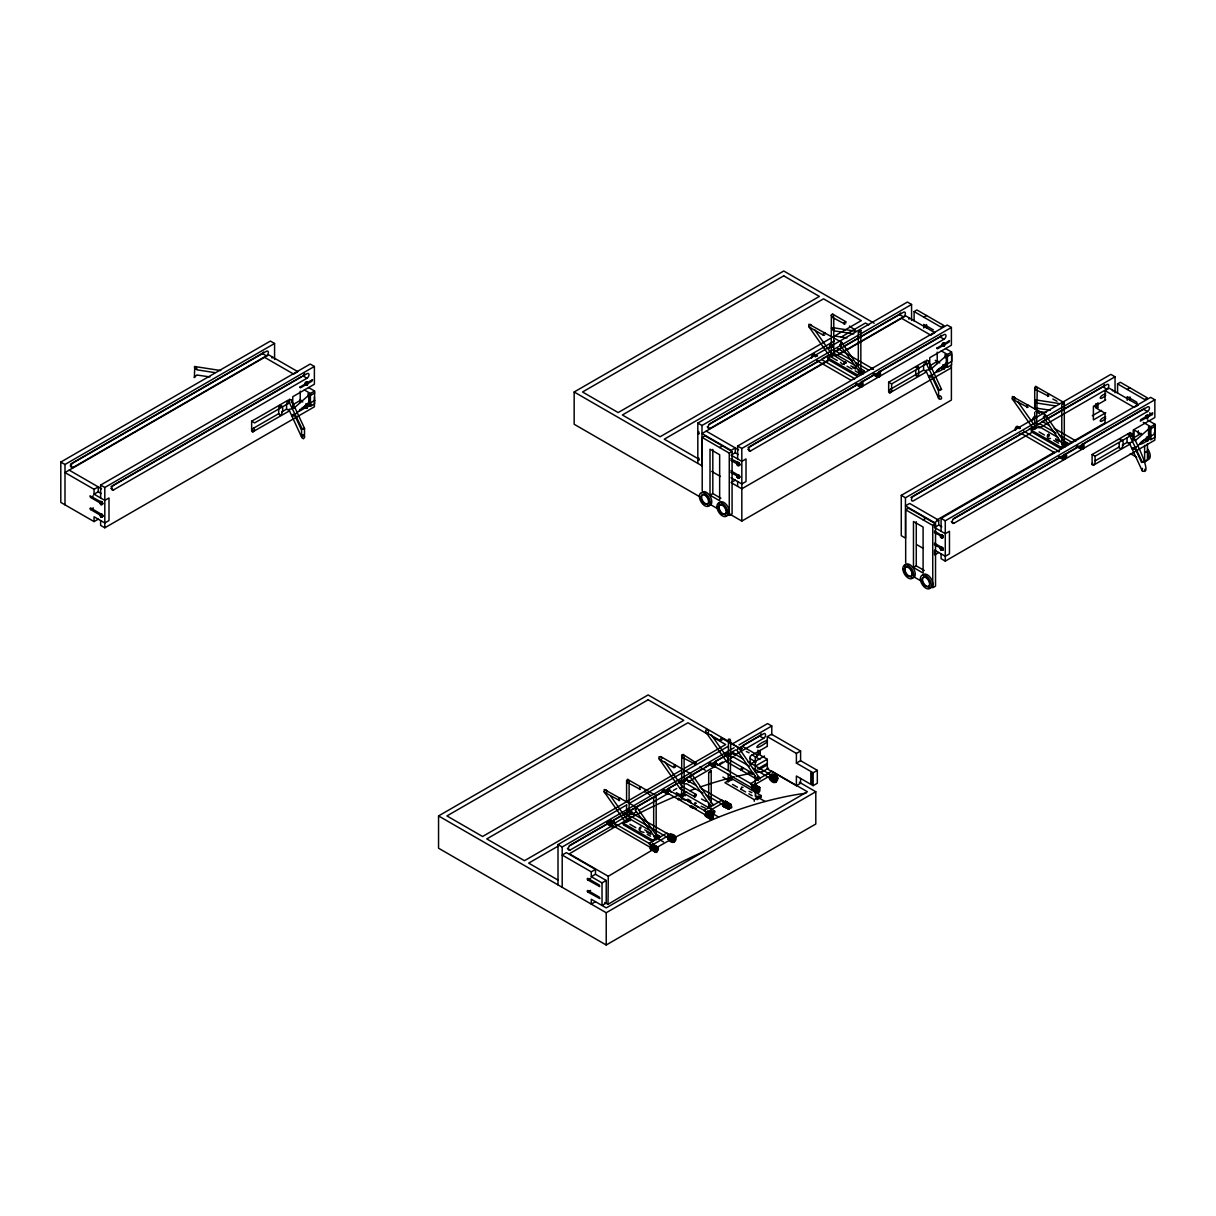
<?xml version="1.0" encoding="UTF-8"?>
<svg xmlns="http://www.w3.org/2000/svg" width="1216" height="1216" viewBox="0 0 1216 1216"><rect width="100%" height="100%" fill="white"/><g stroke="black" fill="none" stroke-linecap="round" stroke-linejoin="round"><path stroke-width="1.5" d="M604.762 902.485L608 904.354L608.274 876.28L653.691 849.224M825.299 333.792C824.889 329.962 821.21 336.391 824.57 335.114M1049.438 435.526C1048.146 431.315 1044.848 439.614 1050.487 438.474M626.59 801.511L626.59 780.748L627.441 779.304L656.169 795.674L656.184 837.277L655.971 836.395M681.629 797.407L681.735 754.969L683.103 754.498L696.327 762.994M728.202 770.488L728.506 739.161L730.01 739.237L730.694 741.274M756.291 798.106L755.835 794.914M833.553 355.467L831.242 357.002L831.379 314.64L832.747 314.169L845.698 321.647L845.865 323.015M1034.71 408.546L1034.71 387.767L1035.561 386.338L1064.289 402.694L1064.304 442.426M1063.757 445.634L1062.222 445.026L1062.1 442.624M614.08 826.105C609.125 830.346 613.031 817.866 614.946 823.551M631.818 814.173L632.776 813.063L633.688 815.404M655.394 852.234L655.394 848.631L658.023 847.096L658.327 850.014L656.23 852.401L650.332 848.722L652.126 844.466L653.448 844.451L653.995 845.941M668.678 793.638C663.313 795.872 669.682 784.563 669.91 791.251M670.67 834.115C680.914 834.556 674.53 848.662 668.116 839.07C666.474 836.836 670.958 831.638 671.597 835.787M673.375 842.247C671.202 840.986 673.178 836.122 675.625 836.942M707.15 816.62L705.538 816.27L705.538 813.732L707.636 811.33L709.019 812.987L708.685 811.756M715.692 766.262C710.114 770.366 715.783 757.264 716.498 764.347M709.87 817.79C713.944 805.889 715.023 824.676 709.87 817.79L705.28 815.146M725.678 801.162C744.785 813.489 711.679 807.454 726.362 801.694M728.399 809.294C726.21 808.032 728.202 803.168 730.649 803.989M753.738 789.716C749.01 790.613 754.513 780.718 755.607 786.098M756.458 790.886C760.532 778.985 761.611 797.787 756.458 790.886L751.883 788.242M772.266 774.258C783.028 775.018 775.398 789.184 769.546 778.711C768.269 775.854 773.695 771.932 773.148 776.629M774.987 782.405C772.814 781.128 774.79 776.279 777.237 777.085M859.514 385.457C863.588 373.555 864.667 392.342 859.514 385.457L856.459 383.694M877.648 376.778C879.943 361.38 884.397 385.32 873.073 374.133M1015.01 429.947C1014.676 428.26 1017.351 424.764 1018.43 427.348M1080.568 447.61C1084.642 435.708 1085.721 454.495 1080.568 447.61L1077.513 445.846M288.83 401.356L289.514 399.228L291.308 399.927L304.532 428.366L304.471 437.578L303.422 438.794L301.766 437.486L302.298 434.842M925.786 361.806L926.881 360.088L928.31 360.909L941.534 389.363L940.439 389.895M940.439 395.869C944.604 400.292 936.031 400.474 939.314 395.823M1142.462 462.43L1129.436 435.176L1129.983 432.531L1132.005 433.702C1131.929 433.762 1154.668 476.93 1142.219 470.79L1129.238 442.822M281.808 411.874L286.581 409.123L289.545 410.826L252.396 432.045L252.396 429.081M305.459 384.423L306.386 382.493M306.493 382.569L306.736 383.511M306.493 406.904L305.474 406.585M305.976 405.734L306.645 406.691M696.327 803.32L695.05 802.575L694.579 804.886M845.971 362.991L833.203 354.905M890.142 389.424L923.598 370.105L926.562 371.822L889.413 393.042L889.413 390.078M888.668 391.978L888.668 382.204L891.632 383.922L891.571 390.746L890.142 392.844M942.491 367.582C942.81 370.91 945.607 364.542 942.689 366.715M1122.277 445.178L1127.05 442.426L1130.014 444.129L1093.214 465.318L1092.166 464.71L1092.561 462.84M1092.12 464.299L1092.12 454.526L1095.084 456.228L1095.038 463.053L1093.594 465.15M1145.943 416.936C1146.156 419.322 1148.542 414.732 1146.262 416.267M1145.898 440.405L1145.943 439.888A1.687 0.973 -60 0 1 1147.874 438.535A1.687 0.973 -60 0 1 1146.901 441.21A1.687 0.973 -60 0 1 1145.806 439.812M1147.098 438.87L1146.019 440.45M100.882 502.77L101.734 502.284M102.235 503.895L102.22 502.558L89.984 495.9L90.577 497.435L100.411 503.105M102.737 515.751L100.67 516.937L99.834 514.794L101.308 514.11L102.478 515.554M650.651 845.698L648.903 843.509L665.152 834.13M668.876 791.038L669.925 790.43L670.974 792.239M737.884 462.764L736.835 464.527L737.671 465.546C743.842 463.722 731.85 459.937 730.877 458.721M737.96 463.98L738.735 463.266M737.899 475.122L736.85 476.885L738.507 477.842L739.404 476.231L737.656 475.274M737.899 476.125L738.75 475.623M739.237 464.892L739.161 463.874M739.495 477.113L738.811 475.76M715.464 764.134L716.513 763.526L717.562 765.35M768.071 774.014L769.12 773.406L770.169 775.23M853.252 378.906L854.833 378.754M941.062 535.694L942.491 535.572M941.351 547.443L941.792 549.845L943.008 548.37M941.108 547.793L942.278 549.814M942.704 537.198L942.613 536.195M942.978 536.803L934.329 532.623M942.719 549.009L934.329 544.722M1074.579 440.891L1076.16 440.754M655.272 837.277L656.382 839.724M710.296 804.323L711.39 806.77M756.884 777.434L758.419 780.094M863.147 374.011L841.791 342.38L808.898 324.186L808.792 326.526L829.798 356.41L832.367 354.342M1063.392 444.311L1064.927 446.971M196.551 375.182L194.378 377.507L194.758 366.518L220.78 370.546M1034.786 408.971L1035.53 399.882M625.662 821.195L626.787 819.538L626.27 822.107M656.169 838.918L635.269 810.054L637.123 807.667L604.246 789.473L604.139 791.814L625.146 821.697M710.661 806.071L690.293 777.1L692.102 774.714L713.549 805.494M757.249 779.182L736.881 750.211L738.735 747.81L721.362 737.975L720.07 739.936L721.772 740.286M861.475 374.65L839.937 344.782L841.791 342.38L841.153 343.368M1034.238 427.637L1033.266 428.716L1035.439 426.421M1064.547 445.755L1063.757 446.09L1043.389 417.088L1045.243 414.686L1012.366 396.507L1012.259 398.833L1033.266 428.716M281.474 405.87C284.802 407.694 280.592 419.778 279.148 413.759M281.671 406.296L280.197 407.147M1119.176 439.599L1120.65 438.733M1119.374 448.081L1119.374 447.23M1135.014 440.724L1133.966 439.675M675.564 766.49C675.275 761.596 671.612 770.062 675.397 766.855M696.251 795.918L695.978 794.398L682.009 786.342L664.863 761.946M742.839 769.029C742.915 764.332 738.629 771.841 742.459 769.713M668.724 837.079L669.454 835.635M684.152 781.797L685.839 779.061L687.511 779.851M812.288 356.835L813.291 355.194L814.31 355.665M706.146 814.279L707.15 812.638M730.74 754.893L733.294 751.974L733.932 754.862M752.734 787.39L753.738 785.734L754.756 786.22M1033.342 418.988L1034.36 417.346L1035.363 417.818M653.798 835.894L655.014 838.706M194.332 377.401L195.062 376.352M1036.655 408.713L1037.704 408.272L1036.655 409.762M305.459 383.07C304.426 387.326 309.305 381.079 305.657 382.782M305.535 383.405C306.158 387.889 308.758 379.331 305.307 383.39L305.307 384.484L307.04 385.077L307.861 382.949L306.964 382.432L305.307 384.484M306.143 407.755L305.322 406.342L306.63 405.186L305.474 407.36M710.174 813.018L712.09 811.619L710.661 814.097M943.646 343.383L942.324 344.371L942.719 345.754M943.753 344.508L942.81 343.961M942.658 344.174L942.476 345.405L944.042 346.074L944.878 343.946L943.403 343.246L942.324 344.371L943.145 345.557L944.072 343.626M1065.186 444.813L1064.547 443.414M1112.868 390.944L1112.275 390.093M1145.928 416.374C1144.469 419.338 1149.439 417.362 1147.281 415.598M1146.004 416.708L1146.019 417.924M1147.098 415.69L1145.776 416.693L1146.612 417.863L1147.524 415.735L1146.126 416.085M1145.943 439.326C1144.514 442.457 1149.47 440.222 1147.296 438.535M1146.019 439.66L1145.943 440.663M1145.943 440.876L1147.448 439.782L1146.794 438.839M629.903 814.203L631.56 812.957L668.846 834.48M832.398 344.402L830.026 344.903L829.388 348.521M684.927 781.25L686.356 779.897L696.297 785.612M731.515 754.346L732.944 752.993L742.9 758.723M1016.014 428.351L1015.74 429.886M100.381 502.269L102.022 502.269M101.551 503.743L101.551 502.162M101.065 504.002L102.478 503.758M100.396 514.626L101.08 514.079M101.566 516.101L102.159 515.25M736.85 476.885L738.325 475.091L737.656 476.049M739.009 477.599L739.237 476.474M613.898 823.688L632.031 812.987M688.697 782.45L688.317 780.581L686.888 780.186M666.505 833.583L667.508 833.264L668.526 834.754M721.514 800.63L722.532 800.31L723.55 801.785M752.157 786.068L750.515 783.651L768.375 773.346M941.351 535.648L942.37 535.754M942.689 536.834L941.838 536.91M286.778 401.797L289.347 400.307L288.07 403.621L254.615 422.925L251.651 421.222L251.651 430.996M305.718 406.159L305.55 407.147M861.566 372.856L861.734 371.29L860.548 371.412M655.424 837.277L655.637 839.055M923.795 362.778L926.364 361.304L925.072 364.602L891.632 383.922M728.916 778.939L727.487 780.201L727.882 781.645M942.491 367.004L942.734 368.706M942.674 367.11L942.339 368.418L944.057 369.01L944.878 366.882L942.917 366.472L943.236 368.95M757.036 796.814L757.036 798.532L758.51 797.681L758.51 795.963L757.036 796.814L765.168 801.511M1049.15 435.997L1048.694 434.249L1047.675 436.863M1063.544 444.311L1063.757 446.09M1146.034 439.782L1147.098 438.642M858.329 365.834L858.329 332.302L860.837 330.387L860.852 371.99M860.852 330.448L860.153 331.254M629.098 783.18L629.098 820.435L628.094 821.499M653.676 831.121L653.676 797.59L655.971 796.054M681.598 797.331L684.061 795.614M708.685 798.714L708.685 772.631L711.193 770.716L711.208 802.879M711.147 770.914L710.509 771.582M730.71 742.718L730.284 780.52M755.288 772.038L755.288 757.127L757.781 755.212L757.097 756.078M1036.518 428.26L1037.218 390.199M1061.796 443.734L1061.796 404.624L1064.289 402.694M1064.304 402.77L1063.286 403.834M606.982 792.072L605.735 792.817L604.139 791.814M1142.022 462.293L1144.788 461.867M833.644 316.844L832.261 317.315L831.242 315.461M858.648 370.302C859.043 376.945 859.727 369.588 862.798 372.263M684 757.173L682.617 757.644L681.598 755.79M815.039 355.619C814.568 351.956 810.631 356.106 811.619 358.203M830.163 345.876L831.166 344.918M724.234 802.97L724.234 805.448M770.594 776.431L771.613 775.474M291.308 402.785L291.536 400.398M928.31 363.782L928.553 361.38M1131.777 436.088L1132.005 433.702M1142.462 468.403L1142.219 470.79M738.325 748.509L738.735 747.81L760.182 779.03M1044.833 415.386L1045.243 414.686L1066.645 445.466M272.141 358.082L271.806 356.79M306.204 385.001L306.782 383.055L307.861 382.949M306.63 383.739L305.535 384.21M306.219 407.953L307.298 405.718L307.04 408.029L305.322 407.436L307.04 408.029M306.827 406.798L306.143 407.512L306.402 405.202L307.876 405.901M698.759 433.854L698.683 431.528M698.683 457.778L698.759 460.104M860.305 371.67L859.818 373.327M943.221 345.998L943.221 344.888C945.151 341.757 944.102 347.016 942.476 345.405M943.646 344.736L942.476 345.04M942.932 366.852L942.476 368.357L944.057 369.01M943.236 367.84L944.878 366.882M1127.49 434.598L1128.919 433.337L1129.968 433.945L1128.524 436.924L1095.084 456.228M1146.673 418.304L1147.25 416.358L1148.33 416.252L1147.509 418.38L1145.776 417.787M1146.278 439.219L1148.345 439.204L1147.509 441.332L1145.791 440.739L1147.098 438.474M1146.688 441.256L1147.266 439.31L1148.345 439.204M928.842 367.749L929.738 369.01M636.5 808.655L637.123 807.667L658.525 838.447M691.281 776.021L692.147 774.714L660.911 756.671L658.981 756.762L659.148 758.86L680.154 788.743L695.339 797.058M840.925 343.687L839.982 344.766M727.73 760.76L726.803 761.839L757.978 779.882M943.981 343.429L943.145 345.557L944.042 346.074M943.16 368.494L943.981 367.475C944.543 364.496 944.437 369.938 942.491 368.57M1147.752 416.07L1146.855 415.553L1147.509 418.38M1145.791 440.739L1147.448 438.687M636.014 809.278L635.436 809.962M691.038 776.325L690.338 777.1M818.748 360.818L816.65 361.654M836.35 350.664L834.602 351.667M635.77 812.151L632.487 814.036L632.32 812.334L630.815 812.014L629.082 815.389L624.492 812.759L625.009 814.142M715.342 765.639C713.23 767.904 713.427 762.493 715.57 763.268L754.482 785.734M833.568 337.106L833.568 336.178M305.794 382.964L306.63 382.402M305.809 405.916L307.314 405.734M908.99 319.23L908.808 317.786M742.429 748.494L741.167 749.041L729.205 742.14L728.202 740.286M100.487 502.056L101.369 502.071M101.977 504.26L102.372 502.877L100.654 504.564L99.834 502.436L100.73 501.919L100.73 503.014M100.487 514.429L102.281 515.994M102.646 516.101L100.837 516.131M738.994 465.242L739.389 463.858L738.492 465.485M737.671 465.546L739.662 464.983L739.237 463.539M941.336 535.07L940.302 536.834L941.944 537.791L942.841 536.165L941.944 537.791M942.446 537.548L941.123 537.867M940.956 547.717L942.035 547.504L942.978 549.161M735.118 755.714L734.905 753.677L733.157 753.099M293.862 408.211L309.29 394.744L310.399 395.458L314.731 392.966M293.862 415.492L309.229 402.07M930.878 369.193L946.23 355.771M930.878 376.489L946.23 363.067M1135.729 440.283L1149.758 428.047L1150.868 428.762L1155.2 426.269L1155.2 433.702L1150.868 436.21L1149.698 435.526M1134.33 448.795L1149.758 435.343M1014.919 399.441L1012.259 398.833M708.411 732.564C703.562 734.418 706.086 725.846 708.639 731.363M680.322 788.637L682.009 786.342M728.551 759.453L726.758 761.839L705.751 731.956M628.794 782.435L627.608 782.602L626.59 780.748M818.155 360.498L816.97 360.514M1021.774 433.61L1019.829 433.641M613.487 825.786C611.359 827.154 612.134 822.335 613.958 823.11L656.23 847.476M667.371 794.154L662.158 791.008L664.103 790.993M631.256 816.422L629.31 816.453M710.691 764.089L705.326 767.144M651.852 845.789L653.038 845.789M650.818 849.589L652.612 849.209L657.187 851.854M279.148 405.688L278.905 406.722M253.141 431.847L254.57 429.765L253.521 428.26M300.139 409.29L299.79 410.962L311.6 404.244M942.978 366.73L943.829 367.217L942.674 368.25M1048.694 396.249L1035.713 389.622L1034.71 387.767M1152.388 414.504L1152.722 412.817L1140.912 419.535L1140.319 421.07L1152.388 414.504L1149.591 412.893M695.582 764.271L682.617 757.644M1129.299 442.73L1132.157 442.122M654.846 797.058L653.691 797.666M1028.037 407.421L1012.989 399.532M859.18 331.998L858.466 332.378M709.536 772.327L708.715 772.707M626.255 820.268L569.346 853.814L608.274 876.28M608 904.354L653.433 877.298A565.106 326.268 -60 0 1 704.246 851.382M98.253 519.186L94.058 521.603L60.8 502.406L60.8 462.065L270.378 341.073L274.573 343.49L274.573 359.465M60.8 462.065L64.995 464.482L274.573 343.49M70.437 464.132L262.2 353.415A2.782 1.611 -60 0 0 263.598 351.956M72.99 467.506L266.395 355.832A2.782 1.611 -60 0 0 268.356 352.427A2.782 1.611 -60 0 0 266.395 351.287L72.99 462.946A2.782 1.611 -60 0 0 71.03 466.366A2.782 1.611 -60 0 0 72.99 467.506L70.194 465.88M100.624 497.967L100.624 485.062L310.202 364.055L314.382 366.472L314.382 384.226L292.752 396.72L292.752 405.931M94.058 489.334L98.253 486.917L98.253 491.766L94.058 494.182L94.058 489.334L64.995 472.553L268.782 354.905L297.844 371.686L293.649 374.102L264.586 357.322M100.624 485.062L104.804 487.479L314.382 366.472M90.577 497.435L93.374 495.824M111.051 486.522L301.188 376.747M113.605 489.881L307.01 378.222A2.782 1.611 -60 0 0 308.986 374.817A2.782 1.611 -60 0 0 307.01 373.677L113.605 485.336A2.782 1.611 -60 0 0 111.644 488.741A2.782 1.611 -60 0 0 113.605 489.881L110.808 488.27M99.834 502.436C102.296 500.43 104.12 505.066 100.654 504.564M100.411 502.254L101.794 502.026M102.402 514.87L90.577 507.938L89.923 508.546L90.577 509.519L93.374 507.908M101.475 504.488L102.372 503.971A1.687 0.973 60 0 0 101.065 501.6A1.687 0.973 60 0 0 100.29 503.226M251.651 421.222L288.07 400.201M304.319 389.941L310.399 393.452L314.594 391.035L314.594 403.94L310.399 406.357L305.839 403.727M309.29 394.744L309.229 402.222L310.399 402.906L314.731 400.398M293.193 404.533L300.914 400.064M101.49 516.861L102.235 514.915M253.141 428.427L278.616 413.714M100.67 516.937L102.387 516.344L102.387 515.234M301.781 408.333L308.332 404.548M100.624 520.554L100.624 525.388L104.804 527.805L314.382 406.813L314.382 397.13M699.078 496.386L574.165 424.262L574.165 391.993L783.742 271.001L874.137 323.198M830.209 338.55L660.09 436.772L622.364 414.99L823.551 298.832L861.278 320.614L833.477 336.665M834.389 340.982L664.286 439.189L698.729 459.07M840.94 337.197L865.473 323.03L868.756 324.93M697.817 463.387L697.817 423.062L907.394 302.054L911.574 304.471L911.574 320.446M697.817 423.062L701.997 425.478L911.574 304.471M709.095 424.171L818.9 360.772M822.183 358.887L827.093 356.045M835.286 351.318L841.852 347.533M845.12 345.633L899.217 314.412A2.782 1.611 -60 0 0 900.6 312.938M827.959 357.884L857.326 374.847L857.326 376.458L827.959 359.495L827.959 357.884L834.951 353.856L856.155 366.092M707.21 426.877L710.007 428.488L829.646 359.404M836.213 355.619L903.412 316.829A2.782 1.611 -60 0 0 905.373 313.424A2.782 1.611 -60 0 0 903.412 312.284L710.007 423.943A2.782 1.611 -60 0 0 708.031 427.348A2.782 1.611 -60 0 0 710.007 428.488M829.342 360.027L701.997 433.55L731.074 450.33L735.27 447.914L735.27 452.747L731.074 455.164L741.821 461.366L746.016 458.949L746.016 481.536L741.821 483.953L731.074 477.751M837.55 355.285L905.783 315.886L934.861 332.667L930.666 335.099M914.113 311.585L916.91 309.958L943.966 325.584L941.169 327.21L914.113 311.585L914.113 321.024M702.21 437.486L705.022 435.86L732.078 451.486L732.078 513.821L729.266 515.432L729.266 453.112L702.21 437.486L702.21 490.686M923.734 317.148L926.546 315.522M719.644 447.549L722.456 445.922M857.326 374.847L864.318 370.804L864.318 372.43M737.626 458.949L737.626 446.044L947.203 325.052L951.398 327.469L951.398 345.207L929.754 357.702L929.754 366.928M729.266 453.112L732.078 451.486M737.626 446.044L741.821 448.461L951.398 327.469M748.068 447.503L856.246 385.046M862.798 381.262L872.632 375.592M879.183 371.807L939.831 336.786A2.782 1.611 -60 0 0 941.23 335.327M750.622 450.878L944.026 339.218A2.782 1.611 -60 0 0 945.987 335.798A2.782 1.611 -60 0 0 944.026 334.658L750.622 446.333A2.782 1.611 -60 0 0 748.646 449.738A2.782 1.611 -60 0 0 750.622 450.878L747.825 449.251M736.835 464.527L736.835 463.418L739.039 463.25M736.835 463.418L738.31 462.718L739.556 463.965M737.413 463.25L738.811 463.007M888.668 382.204L925.072 361.182M736.85 475.79L738.918 475.806M941.321 350.922L947.416 354.449L951.611 352.017L951.611 364.922L947.416 367.354L942.841 364.709M737.428 475.608L739.404 475.851M930.21 365.514L937.931 361.061M738.507 477.842L739.404 476.231L739.404 477.326L737.671 477.918M731.074 482.6L735.27 480.168M710.007 495.186L719.644 500.749L719.644 454.738L710.007 449.175L710.007 495.186L712.819 493.574L720.845 498.21M945.334 365.545C932.246 370.85 934.42 376.215 946.975 366.183M951.398 367.794L741.821 488.802L731.956 483.102M728.673 513.471L741.821 521.071L951.398 400.064L951.398 364.572M1115.042 376.793L905.464 497.785L905.464 538.126L901.269 535.694L901.269 495.368L1110.846 374.376L1115.042 376.793L1115.042 392.768M910.906 497.435L1022.352 433.094M1028.918 429.309L1032.186 427.409M1042.021 421.724L1102.669 386.718A2.782 1.611 -60 0 0 1104.371 384.606M1063.574 447.154L1060.793 448.765L1031.411 431.817L1031.411 430.19L1034.208 428.579M1033.098 431.726L913.459 500.794A2.782 1.611 -60 0 1 911.483 499.67A2.782 1.611 -60 0 1 913.459 496.25L1106.864 384.59A2.782 1.611 -60 0 1 1108.825 385.73A2.782 1.611 -60 0 1 1106.864 389.135L1039.665 427.941M1105.055 390.625L1109.235 388.208L1138.313 404.989L1134.118 407.406L1105.055 390.625L1105.055 400.307M1117.565 383.891L1120.377 382.28L1147.433 397.906L1144.621 399.517L1117.565 383.891L1117.565 393.346M1105.709 393.878C1099.218 395.17 1097.607 402.374 1105.709 395.458M905.677 509.793L908.474 508.182L935.53 523.792L935.53 586.127L932.733 587.754L932.733 525.418L905.677 509.793L905.677 562.993M1105.754 399.897L1093.397 407.026L1093.397 419.93L1105.754 412.802M1127.186 389.454L1129.998 387.843M1092.287 415.735L1101.574 410.385M923.096 519.855L925.908 518.244M1105.709 416.89C1099.218 418.167 1097.607 425.372 1105.709 418.471M1031.411 430.19L1060.793 447.154L1067.77 443.126L1067.77 444.737M936.563 520.159L1054.454 452.094M1067.557 444.539L1105.207 422.788M941.093 531.27L941.093 518.35L1150.655 397.358L1154.85 399.775L1154.85 417.529L1133.221 430.023L1133.221 439.234M934.526 522.637L938.722 520.22L938.722 525.054L934.526 527.486L934.526 522.637L905.464 505.856L909.644 503.439L938.722 520.22M932.733 525.418L935.53 523.792M941.093 518.35L945.273 520.782L1154.85 399.775M799.353 782.238L815.799 791.738L815.799 824.007L606.222 944.999L438.55 848.206L438.55 815.936L648.128 694.929L731.956 743.341M953.162 518.867L1061.34 456.41M1066.25 453.583L1077.726 446.956M1084.277 443.171L1143.283 409.108L1147.478 411.525A2.782 1.611 -60 0 0 1149.454 408.12A2.782 1.611 -60 0 0 1147.478 406.98L954.074 518.639A2.782 1.611 -60 0 0 952.113 522.044A2.782 1.611 -60 0 0 954.074 523.184L1147.478 411.525M940.302 535.739L941.777 535.04L943.008 536.286M941.199 536.773A1.687 0.973 60 0 0 943.069 537.502A1.687 0.973 60 0 0 942.294 535.055A1.687 0.973 60 0 0 940.819 535.602L942.263 535.329M1092.12 454.526L1128.524 433.504M940.302 548.097L942.856 548.538L942.856 549.632L941.138 550.225L940.302 548.097L941.534 547.55L942.613 548.674M934.329 543.126L942.522 547.854A1.687 0.973 60 0 1 942.658 550.149A1.687 0.973 60 0 1 940.834 547.96L941.549 547.382M1143.253 422.362L1150.868 426.755L1155.063 424.338L1155.063 437.243L1150.868 439.66L1146.308 437.03M940.302 549.206L941.199 547.58M1132.111 438.718L1141.383 433.367M941.959 550.149L942.856 548.538M1095.19 460.803L1119.085 447.017M941.138 550.225L942.856 549.632M938.722 552.49L934.526 554.906L934.526 550.073L945.273 556.274L949.468 553.858L949.468 531.27L945.273 533.687L934.526 527.486M913.474 567.507L923.096 573.055L923.096 527.045L913.474 521.497L913.474 567.507L916.271 565.881L924.297 570.517M1148.573 437.046L1149.758 437.745L1149.758 427.394L1148.573 426.71L1148.573 437.046L1151.354 435.434M1150.427 436.909C1137.75 441.514 1135.151 449.707 1150.427 438.49M941.093 553.858L941.093 558.691L945.273 561.108L1154.85 440.116L1154.85 430.434M1144.621 452.717L1147.433 451.106M681.507 770.047L524.476 860.7L486.765 838.918L687.952 722.76L707.636 734.13M684.775 768.147L725.678 744.542L712.561 736.972M558.007 884.898L558.007 844.573L626.787 804.87M630.055 802.97L728.293 746.259M731.576 744.374L767.585 723.566L771.78 725.998L771.78 734.859M558.114 846.123L528.671 863.117L558.19 880.171M558.007 844.573L562.202 846.99L734.13 747.734M739.039 744.891L771.78 725.998M569.286 845.682L606.982 823.916M611.906 821.089L621.741 815.404M629.934 810.677L652.886 797.422M656.154 795.538L664.346 790.81M667.63 788.91L675.822 784.183M685.657 778.498L702.058 769.044M715.16 761.474L726.636 754.847M743.022 745.378L759.422 735.923A2.782 1.611 -60 0 0 760.395 735.042M735.741 749.877L570.198 845.454A2.782 1.611 -60 0 0 568.237 848.859A2.782 1.611 -60 0 0 570.198 849.999L612.818 825.39M739.024 747.992L763.602 733.795A2.782 1.611 -60 0 1 765.578 734.935A2.782 1.611 -60 0 1 763.602 738.34L735.741 754.422M639.038 810.251L668.542 793.227M673.466 790.385L676.734 788.485M688.21 781.873L714.43 766.734M719.355 763.891L722.638 761.991M767.311 746.32L767.311 736.638L771.506 734.221L800.584 751.002L800.584 760.684L817.319 770.351L817.319 783.256L813.139 785.673L796.389 776.006L796.389 785.688L800.584 783.271L800.584 778.422M718.884 765.092L727.001 760.395M730.254 758.526L733.506 756.641M623.291 823.171L652.673 840.134L652.673 841.746L623.291 824.782L623.291 823.171L630.283 819.143L651.502 831.379M767.372 740.24C754.695 744.846 752.096 753.038 767.372 741.821M767.144 746.411L750.135 756.23L750.135 763.602M750.591 764.043L764.499 756.002M727.7 781.098L724.903 782.709L754.285 799.672L761.262 795.629L761.262 797.24L757.066 799.672M756.322 765.563L767.144 759.316M757.553 768.922L767.372 763.253M759.179 769.561L767.372 764.834M761.961 771.993L768.512 768.208M591.28 871.842L595.475 869.425L595.475 874.258L606.222 880.46L606.222 903.047L602.026 905.464L602.026 882.892L591.28 876.675L591.28 871.842L562.202 855.061L566.398 852.629L595.475 869.425M767.311 736.638L796.389 753.418L800.584 751.002M767.433 773.665L771.78 771.157L807.409 791.738L606.222 907.896L591.28 899.262L591.28 904.111L595.475 901.679M652.673 840.134L659.65 836.091L659.65 837.702M721.787 800.234L703.927 810.555L705.569 811.756M591.28 876.675L595.475 874.258M587.799 879.928L599.746 886.601L599.26 884.974L587.799 878.347L587.13 878.97L587.799 879.928L590.596 878.317M708.654 811.239L723.277 802.803M755.242 784.35L768.238 776.842M652.004 845.135L668.253 835.757M796.389 753.418L796.389 763.101L800.584 760.684M710.478 813.565L714.674 811.148L714.674 812.759L711.877 814.37M602.026 882.892L606.222 880.46M587.799 892.027L599.868 898.594L599.26 897.058L587.799 890.446L587.13 891.054L587.799 892.027L590.596 890.416M796.389 763.101L813.139 772.768L817.319 770.351M438.55 815.936L606.222 912.73L815.799 791.738M656.974 847.37L666.824 841.806A599.458 346.104 -60 0 1 671.323 839.374M292.372 406.448L292.372 407.938M293.862 407.938L294.591 407.193L293.497 406.372M292.372 414.519C289.514 416.814 297.251 416.009 293.497 414.428M930.863 368.919L930.863 367.445M930.863 376.99L930.863 375.516M1132.841 439.751L1132.841 441.241M1132.841 447.822L1132.142 448.78L1133.966 449.388M1134.315 449.297L1135.06 448.567L1133.966 447.731M288.07 403.621L286.626 403.18M844.968 324.14L832.261 317.315M925.072 364.602L923.795 364.496M1035.181 426.451L1034.162 429.066M640.3 789.427L627.608 782.602M1038.935 423.791L1037.704 423.806M732.427 756.914L731.196 756.93M685.839 783.818L684.608 783.834M668.238 793.03L667.219 791.814L668.754 790.05L707.894 812.622M771.339 779.562L770.017 779.578M1093.382 406.235L1096.786 404.928M661.534 759.711L659.148 758.86M926.227 370.196L928.75 369.877M1131.473 436.346L1129.983 436.027M1036.67 389.667L1035.713 389.622M619.628 800.584L604.869 792.513M99.834 514.794L101.49 515.751M101.384 514.429L101.901 514.824M738.811 477.66L739.252 475.912M1057.023 450.543L1058.665 451.744M613.958 823.11L615.95 825.193M303.422 428.898L304.532 428.366L301.568 429.005L301.568 436.438M194.332 367.004L195.806 369.345L197.235 368.995M279.452 405.551L280.926 405.551M833.568 330.752L834.252 329.992M929.738 375.425L928.644 376.246L929.738 377.082M1036.655 402.906L1037.552 403.074M761.839 771.476L765.35 770.974M806.026 793.197L799.003 794.185A599.458 346.104 -60 0 0 675.822 837.003M831.182 356.79L830.437 355.741L831.653 354.008L814.507 329.612M943.19 345.8A1.687 0.973 -60 0 1 942.096 344.402A1.687 0.973 -60 0 1 944.163 343.14A1.687 0.973 -60 0 1 943.19 345.8L942.476 345.618M1146.642 418.122A1.687 0.973 -60 0 1 1145.548 416.723A1.687 0.973 -60 0 1 1147.615 415.446A1.687 0.973 -60 0 1 1146.642 418.122L1145.928 417.924M101.551 504.047L102.372 503.971A1.687 0.973 60 0 1 100.746 503.971M738.568 465.029L739.389 464.968M1120.65 440.45C1124.025 437.456 1123.918 448.643 1120.65 448.522M939.314 390.093L925.984 362.87M302.298 429.111L288.967 401.873M1063.894 459.435C1066.28 459.511 1068.089 454.404 1065.307 453.948C1059.182 456.258 1068.697 464.314 1058.634 456.258M724.265 806.649L723.429 806.466M669.241 839.602L668.405 839.42M730.71 779.973L728.217 781.888L728.202 774.273M629.098 820.435L626.605 822.35L626.59 805.296M698.106 433.474L698.926 433.55M698.106 459.739L698.926 459.8M739.054 477.523L738.082 477.356M942.263 537.457L941.534 536.925M941.853 547.732L941.686 549.1L942.689 548.796M833.629 327.788L855.942 331.238M833.872 330.813L853.769 333.883M834.252 335.95L846.914 337.911M1037.081 400.11L1059.394 403.56M1037.324 403.119L1055.412 405.916M1037.75 408.363L1050.366 410.233M1038.555 411.388L1046.003 412.528M196.855 369.816L214.943 372.628M197.296 375.075L209.912 376.93M194.758 366.518L196.551 367.749M810.403 327.53L808.792 326.526M1064.638 443.566L1066.25 444.57M758.13 776.69L759.742 777.693M941.534 389.363L938.57 389.986L938.57 397.419M291.688 408.819L288.83 409.427L301.766 437.486M845.698 321.647L844.223 322.498L844.223 324.216M845.698 361.988C842.946 362.216 844.238 366.806 840.499 362.398M890.887 389.226L891.632 390.275M757.781 755.212L742.642 746.472L741.167 747.323L741.167 749.041M696.054 761.976L694.579 762.827L694.579 764.545M927.276 364.146L926.227 363.341M695.978 794.398L694.427 795.158L694.534 797.042M738.066 462.87L738.902 463.448M739.237 465.12L739.237 464.117M918.247 366.67L915.724 367.278L917.198 368.144L918.688 367.278L918.627 375.577L916.15 375.957M1055.61 438.839L1058.361 440.101M850.774 365.91L854.909 367.794M749.102 791.358L751.853 792.619M701.13 806.238L705.265 808.123M650.241 833.082L644.738 829.905M832.443 327.727L831.334 327.986L832.443 329.992M1035.576 416.389L1033.478 417.225L1032.673 420.356M713.959 767.266L708.746 764.119L713.29 766.202M711.983 803.685L713.154 804.597M1056.081 439.782L1059.045 441.347M852.629 367.475L855.593 369.041M748.098 772.114L752.537 774.47M701.51 799.018L705.949 801.374M646.486 831.972L650.925 834.328M1102.669 386.718L1106.864 389.135M1147.433 415.735L1148.33 416.252M1146.354 415.842L1147.25 416.358M1147.433 416.83L1148.33 417.346M1145.776 416.693L1146.673 417.21M1147.448 419.946L1155.063 424.338M1154.03 425.585L1155.2 426.269M1154.03 433.018L1155.2 433.702M1095.54 404.29L1096.695 404.974M1141.733 434.386L1134.118 429.993L1134.118 438.064M1146.369 438.794L1147.266 439.31M1147.448 439.782L1148.345 440.298M1145.791 439.63L1146.688 440.146M1146.612 440.815L1147.509 441.332M933.371 329.901L923.734 324.338L923.734 328.016M939.831 336.786L944.026 339.218M899.217 314.412L903.412 316.829M901.588 318.303L930.742 335.145M944.878 343.946L943.403 343.246L944.224 343.566M942.902 343.52L943.798 344.052M943.981 344.523L944.878 345.04M942.339 344.554A1.687 0.973 -60 0 0 943.434 345.952A1.687 0.973 -60 0 0 944.406 343.277A1.687 0.973 -60 0 0 942.339 344.554L943.221 344.888M1130.302 453.583L1136.656 457.262M945.516 348.506L951.611 352.017M946.246 355.786L947.416 356.455L951.748 353.947L951.748 361.395L947.416 363.888L946.23 363.219M945.106 364.739L946.306 365.423L946.306 355.087L945.106 354.388L945.106 357.838M1042.918 421.846L1049.408 425.6M1054.272 428.397L1075.339 440.572M935.241 360.316L939.801 362.961M943.403 366.183L944.3 366.7M942.917 366.472L943.814 366.989M943.981 367.475L944.878 367.992M1039.817 423.791L1056.02 433.154M1059.273 435.024L1072.238 442.518M1077.574 446.47L1082.422 449.084M1077.361 446.637L1081.951 449.266M1076.525 446.454L1081.495 449.282M1057.981 437.471L1038.403 426.162L1038.403 427.774M1062.875 440.298L1067.77 443.126M1039.057 431.893L1044.438 434.994M1053.755 440.359L1058.65 443.186M1017.199 426.375L1020.254 428.138M1016.758 426.558L1019.798 428.321M1016.302 426.907L1019.358 428.67M1023.69 431.072L1059.364 451.668M1022.215 433.96L1054.637 452.686M1063.301 458.356L1058.923 456.608L1063.514 459.253M1059.972 456.623L1063.027 458.386M809.537 327.226L823.49 335.282M837.839 348.597L873.514 369.193M830.026 344.903L833.082 346.666M829.677 345.496L832.717 347.259M834.738 350.542L852.568 360.848M855.821 362.718L868.786 370.211M874.061 373.54L877.101 375.288M874.122 374.163L878.484 376.96M873.468 374.315L878.043 376.96M861.05 368.919L864.318 370.804M832.337 357.686L837.246 360.514M847.035 366.168L851.93 368.995M855.182 370.88L860.077 373.707M814.173 354.069L817.578 355.999M813.747 354.069L816.802 355.832M813.291 354.251L816.346 356.014M821.864 359.693L854.286 378.419M812.85 354.586L815.906 356.349M812.425 355.072L815.48 356.835M817.137 360.711L851.185 380.365M858.314 385.168L861.369 386.931M856.52 384.317L859.575 386.08M856.307 384.484L860.882 387.129M855.866 384.484L860.442 387.129M951.277 521.573L954.074 523.184M901.269 495.368L905.464 497.785M938.722 525.054L941.792 526.832M934.329 531.042L942.856 536.074M916.758 544.646L923.218 548.386M706.192 431.118L738.583 449.829M735.27 452.747L738.34 454.526M730.877 460.317L737.428 464.102M730.877 470.82L739.237 475.684M913.626 576.718L921.591 581.324M730.877 472.401L737.428 476.186M574.165 391.993L702.377 466.017M711.694 471.398L720.45 476.459M710.174 504.412L718.124 509.002M307.01 378.222L302.814 375.805A2.782 1.611 -60 0 0 304.532 373.677M262.2 353.415L266.395 355.832M306.386 382.25L307.283 382.766M305.9 382.538L306.782 383.055M306.964 383.542L307.861 384.058M305.307 383.39L306.204 383.906M306.143 384.56L307.04 385.077M308.499 387.524L314.594 391.035M308.104 403.758L309.29 404.442L309.29 394.09L308.104 393.406L308.104 396.857M299.744 400.201L302.784 401.964M305.9 405.49L306.797 406.007M306.979 406.478L307.876 406.995M305.322 406.342L306.219 406.858M759.422 735.923L763.602 738.34M759.042 753.175L760.228 753.859L760.228 750.409M751.686 754.726L759.909 759.468M706.481 732.655L720.45 740.711M749.542 758.328L756.109 762.113M796.389 785.688L767.311 768.907L767.311 759.225L757.933 753.814L757.933 750.12M771.826 774.273L777.526 777.45M773.148 775.306L777.723 777.951M771.339 774.455L775.914 777.1M773.209 775.93L777.784 778.574M747.764 761.52L775.443 777.465M770.412 775.337L774.987 777.982M770.017 775.975L774.607 778.605M769.728 776.659L774.303 779.304M769.546 777.389L774.121 780.034M726.104 752.902L729.159 754.665M733.309 756.914L749.512 766.278M752.765 768.147L770.594 778.453M769.47 778.088L774.06 780.733M726.165 753.479L729.22 755.242M772.859 780.444L775.914 782.207M769.546 778.711L774.121 781.356M726.347 753.95L729.661 756.048M769.728 779.213L775.443 782.39M730.147 760.334L754.072 774.151M754.665 784.426L759.939 787.603M754.224 784.426L758.799 787.071M753.738 784.624L758.586 787.238M753.251 784.989L757.842 787.634M752.81 785.506L757.386 788.15M752.415 786.129L757.006 788.774M710.266 762.614L713.321 764.378M752.126 786.828L756.702 789.473M710.098 763.298L713.138 765.062M751.944 787.558L756.519 790.187M714.081 766.141L751.382 787.679M710.038 763.937L713.093 765.7M710.098 764.53L713.138 766.293M751.944 788.865L756.793 791.479M753.251 789.914L756.306 791.677M709.019 764.454L713.594 767.098M752.126 789.382L757.386 792.558M761.262 795.629L731.895 778.681L731.895 780.292M722.912 777.13L727.791 779.942M732.549 784.396L737.443 787.223M740.711 789.108L745.606 791.935M748.874 793.82L752.142 795.705M659.893 759.559L673.846 767.615M725.238 801.162L730.938 804.338M731.135 804.855L726.621 802.834M724.751 801.359L729.326 804.004M701.176 788.424L723.87 801.526M724.265 801.724L728.84 804.369M723.824 802.241L728.399 804.886M723.429 802.864L728.004 805.509M723.14 803.563L727.715 806.208M722.958 804.293L727.533 806.938M686.721 783.818L702.924 793.182M706.177 795.051L724.006 805.342M722.882 804.977L727.472 807.622M724.751 806.451L729.326 809.096M679.744 780.854L682.799 782.618M722.958 805.6L727.533 808.245M680.033 781.189L683.438 783.119M723.14 806.117L728.84 809.294M714.674 811.148L685.307 794.185L685.307 795.796M676.324 792.634L681.203 795.446M687.709 799.201L690.946 801.07M710.448 812.334L718.58 817.03M708.077 811.315L713.351 814.507M707.636 811.33L712.211 813.975M707.15 811.513L713.534 815.009M685.961 799.9C682.617 801.086 678.209 793.866 682.83 794.899M688.104 801.146L691.342 803.016M695.75 805.554L699.018 807.439M706.663 811.878L711.254 814.522M706.222 812.394L710.798 815.039M705.827 813.033L710.418 815.662M663.678 789.518L666.733 791.282M705.538 813.732L710.114 816.362M681.583 800.098L678.315 798.213L678.315 799.824M691.372 805.752L696.266 808.579M663.51 790.187L666.55 791.95M705.356 814.446L709.931 817.091M667.493 793.045L706.405 815.51M663.45 790.841L666.49 792.604M663.662 791.327L666.702 793.09M689.746 806.421L692.998 808.306M663.51 791.418L666.55 793.182M705.356 815.769L710.205 818.383M706.663 816.802L711.254 819.447M705.538 816.27L710.798 819.462M69.19 470.136L101.566 488.832M98.253 491.766L101.323 493.529M94.058 494.182L104.804 500.384L108.999 497.967L108.999 520.554L104.804 522.971L94.058 516.77L94.058 521.603M628.626 810.069L631.682 811.832M670.214 834.115L675.929 837.292M628.216 810.069L631.256 811.832M671.536 835.164L674.576 836.927M669.727 834.313L674.302 836.958M627.76 810.251L630.815 812.014M669.241 834.678L673.831 837.322M627.304 810.601L630.359 812.364M668.8 835.194L673.375 837.839M668.405 835.818L672.995 838.462M668.116 836.517L672.691 839.162M667.934 837.246L672.509 839.891M631.697 816.772L668.982 838.295M667.873 837.93L672.448 840.575M624.553 813.337L627.608 815.1M669.727 839.405L674.302 842.05M667.934 838.554L672.509 841.198M668.116 839.07L673.831 842.247M656.397 834.206L659.65 836.091M90.577 509.519L100.411 515.204M657.05 838.219L663.556 841.974M629.842 824.22L635.846 827.686M639.555 829.829C644.738 823.171 633.08 830.346 643.994 832.398M647.262 834.282L650.53 836.167M653.068 844.269L658.327 847.461M611.025 820.238L614.718 822.502M652.612 844.284L657.187 846.929M610.614 820.238L614.886 822.974M652.126 844.466L658.51 847.962M651.198 845.348L655.774 847.993M609.292 821.241L612.347 823.004M608.927 821.818L611.982 823.582M650.818 845.986L655.394 848.631M608.654 822.472L611.709 824.235M650.514 846.686L655.09 849.33M606.951 822.259L611.542 824.904M614.779 826.758L654.907 850.045M606.89 822.913L611.481 825.558M650.271 848.099L654.846 850.744M606.951 823.49L611.542 826.135M652.126 849.574L655.181 851.337M607.134 823.962L611.709 826.606M650.332 848.722L656.23 852.401M650.514 849.224L655.774 852.416M567.416 848.388L570.198 849.999M1035.652 411.236L1039.604 413.683M1056.978 401.234L1052.858 399.015M849.406 326.055L854.909 329.886M749.102 752.795L746.35 751.534M705.265 770.214L699.762 767.038M646.122 792.3L650.241 795.173M942.704 547.99L942.522 547.854A1.687 0.973 60 0 0 940.834 547.96M101.308 516.238L102.235 516.481L102.539 515.067M1036.199 386.475L1037.218 388.345M1063.286 442.457L1064.091 443.414M832.747 314.169L833.705 315.567M683.103 754.498L684.061 755.911M628.094 779.456L629.098 781.31M1014.007 396.659L1015.147 398.24M810.555 324.338L811.543 325.478M660.911 756.671L662.051 758.267M605.887 789.625L607.027 791.221M303.422 434.872L304.532 437.061M1047.675 396.522L1047.888 394.501L1049.469 394.638M844.223 364.542L844.694 362.246L845.986 362.854M741.167 789.366L741.638 787.071L742.961 787.482M639.555 789.503L639.768 787.466L641.303 787.314M1026.958 407.588L1027.049 405.399L1028.706 405.414M721.878 738.082L722.258 738.857M618.838 800.569L618.929 798.365L620.586 798.38M658.13 837.55L656.108 836.562L657.202 837.11M715.57 763.268L715.874 764.104M668.982 790.157L669.286 790.993M631.56 812.957L631.758 814.006M941.199 548.69L942.035 549.708M1035.53 401.903L1034.786 400.307M1017.959 401.934L1034.041 424.794M711.451 735.042L728.597 759.438M610.903 796.419L626.985 819.295M941.366 535.846L941.944 536.682M941.108 536.773L942.248 537.609L942.932 536.499M941.382 548.203L941.959 549.054M737.914 463.524L738.492 464.375M737.93 475.897L738.507 476.748M100.898 502.542L101.475 503.394M860.426 370.713L860.791 371.549M710.782 811.042L711.147 811.878M873.088 369.102L871.644 367.84L871.158 368.919M1134.574 447.275L1141.642 462.536M931.106 374.969L938.19 390.214M925.786 370.5L938.767 398.483M294.105 413.972L301.173 429.233M306.979 405.384L306.645 407.466L305.231 407.223M1037.218 427.454L1034.725 429.385L1034.71 412.315M1144.788 469.315L1144.986 470.364M1150.868 426.755L1150.868 439.66M1147.433 443.764L1147.433 460.226L1144.621 461.852L1144.621 445.39M1138.313 430.798L1138.313 434.021M1136.823 405.886L1136.823 402.207L1127.186 396.644L1127.186 400.322M1129.998 396.872L1129.998 400.55M1127.05 437.654L1127.05 442.426M1119.176 442.822L1119.176 447.655M1105.055 422.894L1105.055 413.212L1095.677 407.801L1095.677 404.107M1097.972 402.663L1097.972 407.846L1096.786 407.147L1096.786 403.712M1060.793 447.154L1060.793 448.765M947.416 354.449L947.416 367.354M945.273 520.782L945.273 561.108M937.217 352.169L937.217 363.554M926.546 324.55L926.546 328.244M923.598 365.347L923.598 370.105M916.271 521.71L916.271 565.881M915.724 370.515L915.724 375.349M833.766 317.893L833.766 355.148M813.139 772.768L813.139 785.673M755.288 775.762L755.288 786.934M755.288 790.658L755.288 796.252M754.285 799.672L754.285 801.283M741.821 448.461L741.821 521.071M737.747 475.274L737.747 476.368M737.626 481.536L737.626 486.385M712.819 449.403L712.819 493.574M711.208 808.549L711.208 812.334M708.685 802.438L708.685 808.032M701.997 425.478L701.997 465.804M684.122 758.222L684.122 795.477M644.738 790.78L644.738 791.996M630.283 819.143L630.283 820.754M606.222 912.73L606.222 944.999M562.202 846.99L562.202 887.315M310.399 393.452L310.399 406.357M300.215 391.172L300.215 402.572M286.581 404.35L286.581 409.123M278.707 407.907L278.707 414.367M104.804 487.479L104.804 527.805M100.73 514.277L100.73 515.386M64.995 464.482L64.995 504.822M627.897 819.341A599.458 346.104 -60 0 1 654.862 805.585M656.549 804.794A599.458 346.104 -60 0 1 686.675 791.95M690.004 790.689A599.458 346.104 -60 0 1 694.99 788.865M699.96 787.102A599.458 346.104 -60 0 1 734.403 776.933M736.258 776.492A599.458 346.104 -60 0 1 752.81 772.981M756.458 772.327A599.458 346.104 -60 0 1 760.091 771.719M100.411 515.052A1.687 0.973 60 0 1 101.521 513.912A1.687 0.973 60 0 1 102.722 516.298A1.687 0.973 60 0 1 101.004 516.207M100.305 515.584A1.687 0.973 60 0 1 101.08 513.958A1.687 0.973 60 0 1 102.509 516.329A1.687 0.973 60 0 1 100.761 516.344M100.411 502.679A1.687 0.973 60 0 1 101.414 501.494A1.687 0.973 60 0 1 102.737 503.713A1.687 0.973 60 0 1 101.278 504.138M761.125 733.795A2.782 1.611 -60 0 1 760.806 734.449M1144.271 408.226A2.782 1.611 -60 0 1 1143.8 408.728M940.576 535.739A1.687 0.973 60 0 1 942.05 535.192A1.687 0.973 60 0 1 942.826 537.639A1.687 0.973 60 0 1 940.956 536.925M904.582 566.261A7.676 4.423 60 0 1 913.657 568.693A7.676 4.423 60 0 1 911.225 577.782M912.015 571.246A5.335 3.086 60 0 1 909.735 576.308A5.335 3.086 60 0 1 904.978 569.346A5.335 3.086 60 0 1 909.735 567.887M910.632 568.845A5.335 3.086 60 0 1 911.422 569.985M922.686 575.198A7.676 4.423 60 0 1 931.684 579.728A7.676 4.423 60 0 1 928.781 587.921M929.586 585.732A5.335 3.086 60 0 1 924.008 583.802A5.335 3.086 60 0 1 923.643 577.053M925.33 576.901A5.335 3.086 60 0 1 929.586 581.385M1147.114 451.425A7.676 4.423 60 0 1 1144.682 460.499M1147.539 448.886A7.676 4.423 60 0 1 1147.539 459.739M737.565 476.444A1.687 0.973 60 0 1 738.325 474.802A1.687 0.973 60 0 1 739.754 477.174A1.687 0.973 60 0 1 738.006 477.189M737.55 464.071A1.687 0.973 60 0 1 738.218 462.414A1.687 0.973 60 0 1 739.754 464.573A1.687 0.973 60 0 1 738.294 465.12M737.504 464.603A1.687 0.973 60 0 1 737.778 462.536A1.687 0.973 60 0 1 739.51 464.588A1.687 0.973 60 0 1 738.051 465.257M701.662 492.754A7.676 4.423 60 0 1 710.676 497.268A7.676 4.423 60 0 1 707.773 505.461M718.686 504.093A7.676 4.423 60 0 1 727.761 506.525A7.676 4.423 60 0 1 725.329 515.599M726.499 512.59A5.335 3.086 60 0 1 721.878 513A5.335 3.086 60 0 1 719.218 506.13A5.335 3.086 60 0 1 723.839 505.719M724.736 506.677A5.335 3.086 60 0 1 726.499 510.34M698.531 460.347A1.687 0.973 -60 0 1 698.577 458.934M698.531 434.082A1.687 0.973 -60 0 1 698.577 432.683M655.698 849.878C657.294 854.301 658.479 844.436 655.698 849.878M673.299 839.724C674.895 844.132 676.081 834.282 673.299 839.724M710.722 816.924C712.302 821.347 713.503 811.482 710.722 816.924M728.323 806.77C729.904 811.178 731.09 801.329 728.323 806.77M757.31 790.02C758.906 794.443 760.091 784.578 757.31 790.02M774.911 779.866C776.492 784.29 777.693 774.425 774.911 779.866M860.366 384.59C861.946 389.014 863.132 379.149 860.366 384.59M877.967 374.437C879.548 378.845 880.734 368.995 877.967 374.437M1063.818 456.912C1065.414 461.32 1066.599 451.47 1063.818 456.912M1081.419 446.743C1083 451.166 1084.201 441.302 1081.419 446.743M299.774 387.205L300.443 387.828L311.919 381.201L312.512 379.666L299.774 387.205M936.791 348.186L937.46 348.81L948.921 342.182L949.514 340.647L936.791 348.186M737.641 463.114L737.732 464.01L737.641 463.114M783.742 275.85L582.54 391.993L618.169 412.574L819.371 296.415L783.742 275.85M648.128 699.778L446.941 815.936L482.57 836.502L683.757 720.343L648.128 699.778M812.03 773.406L810.829 772.722L810.829 783.074L812.03 783.758L812.03 773.406M306.189 407.77A1.687 0.973 -60 0 0 307.162 405.095A1.687 0.973 -60 0 0 305.094 406.372A1.687 0.973 -60 0 0 306.189 407.77M306.432 407.907A1.687 0.973 -60 0 0 307.405 405.232A1.687 0.973 -60 0 0 305.338 406.509A1.687 0.973 -60 0 0 306.432 407.907M306.174 384.818A1.687 0.973 -60 0 0 307.162 382.143A1.687 0.973 -60 0 0 305.079 383.42A1.687 0.973 -60 0 0 306.174 384.818M306.417 384.955A1.687 0.973 -60 0 0 307.39 382.295A1.687 0.973 -60 0 0 305.322 383.557A1.687 0.973 -60 0 0 306.417 384.955M1146.658 441.058A1.687 0.973 -60 0 0 1147.63 438.398A1.687 0.973 -60 0 0 1145.563 439.66A1.687 0.973 -60 0 0 1146.658 441.058M1146.886 418.258A1.687 0.973 -60 0 0 1147.858 415.583A1.687 0.973 -60 0 0 1145.791 416.86A1.687 0.973 -60 0 0 1146.886 418.258M940.591 548.112A1.687 0.973 60 0 0 942.415 550.286A1.687 0.973 60 0 0 942.354 547.854A1.687 0.973 60 0 0 940.591 548.112M902.85 568.678A7.676 4.423 60 0 0 910.982 578.801A7.676 4.423 60 0 0 910.982 567.948A7.676 4.423 60 0 0 902.85 568.678M904.491 569.635A5.335 3.086 60 0 0 910.161 576.673A5.335 3.086 60 0 0 910.161 569.118A5.335 3.086 60 0 0 904.491 569.635M920.406 578.816A7.676 4.423 60 0 0 928.538 588.939A7.676 4.423 60 0 0 928.538 578.086A7.676 4.423 60 0 0 920.406 578.816M922.062 579.774A5.335 3.086 60 0 0 927.717 586.811A5.335 3.086 60 0 0 927.717 579.257A5.335 3.086 60 0 0 922.062 579.774M943.206 368.752A1.687 0.973 -60 0 0 944.178 366.077A1.687 0.973 -60 0 0 942.111 367.354A1.687 0.973 -60 0 0 943.206 368.752M737.139 475.79A1.687 0.973 60 0 0 738.963 477.979A1.687 0.973 60 0 0 738.887 475.547A1.687 0.973 60 0 0 737.139 475.79M699.382 496.371A7.676 4.423 60 0 0 707.53 506.494A7.676 4.423 60 0 0 707.53 495.642A7.676 4.423 60 0 0 699.382 496.371M701.039 497.314A5.335 3.086 60 0 0 706.694 504.366A5.335 3.086 60 0 0 706.694 496.812A5.335 3.086 60 0 0 701.039 497.314M701.526 497.04A5.335 3.086 60 0 0 707.18 504.078A5.335 3.086 60 0 0 707.18 496.538A5.335 3.086 60 0 0 701.526 497.04M716.954 506.51A7.676 4.423 60 0 0 725.086 516.633A7.676 4.423 60 0 0 725.086 505.78A7.676 4.423 60 0 0 716.954 506.51M718.595 507.452A5.335 3.086 60 0 0 724.265 514.505A5.335 3.086 60 0 0 724.265 506.95A5.335 3.086 60 0 0 718.595 507.452"/></g></svg>
